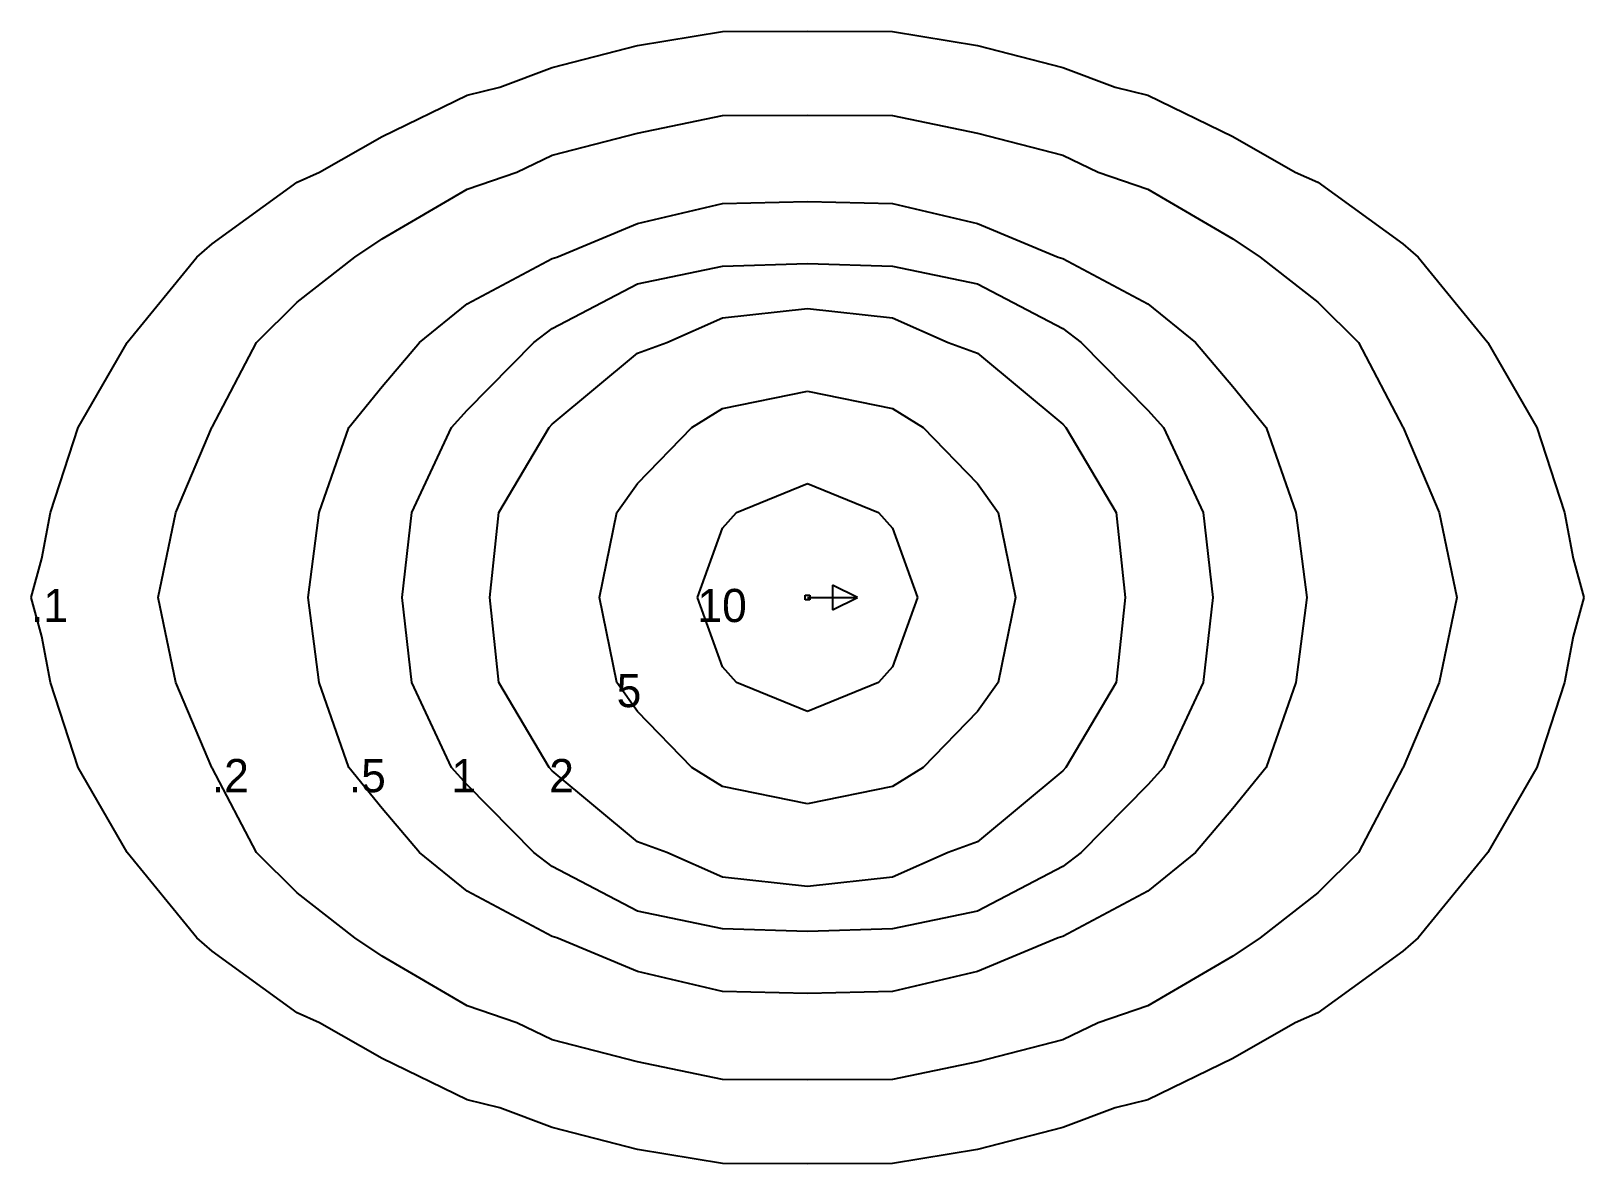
# Model space of a CAD drawing. Extents: x -31.1 to 31.1, y -22.7 to 22.7.
import ezdxf

# ---------------------------------------------------------------- set-up
doc = ezdxf.new("R2010")
doc.units = 0
doc.layers.add('TemplateLayer', color=7, linetype='CONTINUOUS')

# ---------------------------------------------------------------- blocks, each defined once
blk = doc.blocks.new('Template')
at = {"layer": 'TemplateLayer', "color": 7, "linetype": 'CONTINUOUS'}
for p, q in [((-6.818, 22.12), (-3.409, 22.689)), ((-3.409, 22.689), (0, 22.704)), ((0, 22.704), (3.409, 22.689)), ((3.409, 22.689), (6.818, 22.12)), ((-10.227, 21.237), (-6.818, 22.12)), ((6.818, 22.12), (10.227, 21.237)), ((-12.328, 20.455), (-10.227, 21.237)), ((10.227, 21.237), (12.328, 20.455)), ((-17.045, 18.484), (-13.636, 20.135)), ((-13.636, 20.135), (-12.328, 20.455)), ((12.328, 20.455), (13.636, 20.135)), ((13.636, 20.135), (17.045, 18.484)), ((-19.551, 17.045), (-17.045, 18.484)), ((17.045, 18.484), (19.551, 17.045)), ((-20.455, 16.643), (-19.551, 17.045)), ((19.551, 17.045), (20.455, 16.643)), ((-23.864, 14.181), (-20.455, 16.643)), ((20.455, 16.643), (23.864, 14.181)), ((-24.471, 13.636), (-23.864, 14.181)), ((23.864, 14.181), (24.471, 13.636)), ((-27.26, 10.227), (-24.471, 13.636)), ((24.471, 13.636), (27.26, 10.227)), ((-29.227, 6.818), (-27.273, 10.2)), ((-27.273, 10.2), (-27.26, 10.227)), ((27.26, 10.227), (27.273, 10.2)), ((27.273, 10.2), (29.227, 6.818)), ((-30.339, 3.409), (-29.227, 6.818)), ((29.227, 6.818), (30.339, 3.409)), ((-30.682, 1.565), (-30.339, 3.409)), ((30.339, 3.409), (30.682, 1.565)), ((-31.118, 0), (-30.682, 1.565)), ((30.682, 1.565), (31.118, 0)), ((-30.682, -1.565), (-31.118, 0)), ((31.118, 0), (30.682, -1.565)), ((-30.339, -3.409), (-30.682, -1.565)), ((30.682, -1.565), (30.339, -3.409)), ((-29.227, -6.818), (-30.339, -3.409)), ((30.339, -3.409), (29.227, -6.818)), ((-27.273, -10.2), (-29.227, -6.818)), ((29.227, -6.818), (27.273, -10.2)), ((-27.26, -10.227), (-27.273, -10.2)), ((-24.471, -13.636), (-27.26, -10.227)), ((27.26, -10.227), (24.471, -13.636)), ((27.273, -10.2), (27.26, -10.227)), ((-23.864, -14.181), (-24.471, -13.636)), ((24.471, -13.636), (23.864, -14.181)), ((-20.455, -16.643), (-23.864, -14.181)), ((23.864, -14.181), (20.455, -16.643)), ((-19.551, -17.045), (-20.455, -16.643)), ((20.455, -16.643), (19.551, -17.045)), ((-17.045, -18.484), (-19.551, -17.045)), ((19.551, -17.045), (17.045, -18.484)), ((-13.636, -20.135), (-17.045, -18.484)), ((17.045, -18.484), (13.636, -20.135)), ((-12.328, -20.455), (-13.636, -20.135)), ((-10.227, -21.237), (-12.328, -20.455)), ((12.328, -20.455), (10.227, -21.237)), ((13.636, -20.135), (12.328, -20.455)), ((-6.818, -22.12), (-10.227, -21.237)), ((10.227, -21.237), (6.818, -22.12)), ((-3.409, -22.689), (-6.818, -22.12)), ((6.818, -22.12), (3.409, -22.689)), ((0, -22.704), (-3.409, -22.689)), ((3.409, -22.689), (0, -22.704))]:
    blk.add_line(p, q, dxfattribs=at)
at = {"layer": 'TemplateLayer', "color": 1, "linetype": 'CONTINUOUS'}
for p, q in [((-6.818, 18.608), (-3.409, 19.317)), ((-3.409, 19.317), (0, 19.334)), ((0, 19.334), (3.409, 19.317)), ((3.409, 19.317), (6.818, 18.608)), ((-10.227, 17.736), (-6.818, 18.608)), ((6.818, 18.608), (10.227, 17.736)), ((-11.653, 17.045), (-10.227, 17.736)), ((10.227, 17.736), (11.653, 17.045)), ((-13.636, 16.372), (-11.653, 17.045)), ((11.653, 17.045), (13.636, 16.372)), ((-17.045, 14.375), (-13.636, 16.372)), ((13.636, 16.372), (17.045, 14.375)), ((-18.141, 13.636), (-17.045, 14.375)), ((17.045, 14.375), (18.141, 13.636)), ((-20.455, 11.832), (-18.141, 13.636)), ((18.141, 13.636), (20.455, 11.832)), ((-22.083, 10.227), (-20.455, 11.832)), ((20.455, 11.832), (22.083, 10.227)), ((-23.864, 6.833), (-22.083, 10.227)), ((22.083, 10.227), (23.864, 6.833)), ((-25.319, 3.409), (-23.873, 6.818)), ((-23.873, 6.818), (-23.864, 6.833)), ((23.864, 6.833), (23.873, 6.818)), ((23.873, 6.818), (25.319, 3.409)), ((-26.026, 0), (-25.319, 3.409)), ((25.319, 3.409), (26.026, 0)), ((-25.319, -3.409), (-26.026, 0)), ((26.026, 0), (25.319, -3.409)), ((-23.873, -6.818), (-25.319, -3.409)), ((25.319, -3.409), (23.873, -6.818)), ((-23.864, -6.833), (-23.873, -6.818)), ((-22.083, -10.227), (-23.864, -6.833)), ((23.864, -6.833), (22.083, -10.227)), ((23.873, -6.818), (23.864, -6.833)), ((-20.455, -11.832), (-22.083, -10.227)), ((22.083, -10.227), (20.455, -11.832)), ((-18.141, -13.636), (-20.455, -11.832)), ((20.455, -11.832), (18.141, -13.636)), ((-17.045, -14.375), (-18.141, -13.636)), ((18.141, -13.636), (17.045, -14.375)), ((-13.636, -16.372), (-17.045, -14.375)), ((17.045, -14.375), (13.636, -16.372)), ((-11.653, -17.045), (-13.636, -16.372)), ((13.636, -16.372), (11.653, -17.045)), ((-10.227, -17.736), (-11.653, -17.045)), ((11.653, -17.045), (10.227, -17.736)), ((-6.818, -18.608), (-10.227, -17.736)), ((10.227, -17.736), (6.818, -18.608)), ((-3.409, -19.317), (-6.818, -18.608)), ((6.818, -18.608), (3.409, -19.317)), ((0, -19.334), (-3.409, -19.317)), ((3.409, -19.317), (0, -19.334))]:
    blk.add_line(p, q, dxfattribs=at)
at = {"layer": 'TemplateLayer', "color": 3, "linetype": 'CONTINUOUS'}
for p, q in [((-6.818, 14.995), (-3.409, 15.796)), ((-3.409, 15.796), (0, 15.874)), ((0, 15.874), (3.409, 15.796)), ((3.409, 15.796), (6.818, 14.995)), ((-10.046, 13.636), (-6.818, 14.995)), ((6.818, 14.995), (10.046, 13.636)), ((-13.636, 11.769), (-10.227, 13.586)), ((-10.227, 13.586), (-10.046, 13.636)), ((10.046, 13.636), (10.227, 13.586)), ((10.227, 13.586), (13.636, 11.769)), ((-15.544, 10.227), (-13.636, 11.769)), ((13.636, 11.769), (15.544, 10.227)), ((-17.045, 8.461), (-15.544, 10.227)), ((15.544, 10.227), (17.045, 8.461)), ((-18.383, 6.818), (-17.045, 8.461)), ((17.045, 8.461), (18.383, 6.818)), ((-19.575, 3.409), (-18.383, 6.818)), ((18.383, 6.818), (19.575, 3.409)), ((-20.014, 0), (-19.575, 3.409)), ((19.575, 3.409), (20.014, 0)), ((-19.575, -3.409), (-20.014, 0)), ((20.014, 0), (19.575, -3.409)), ((-18.383, -6.818), (-19.575, -3.409)), ((19.575, -3.409), (18.383, -6.818)), ((-17.045, -8.461), (-18.383, -6.818)), ((18.383, -6.818), (17.045, -8.461)), ((-15.544, -10.227), (-17.045, -8.461)), ((17.045, -8.461), (15.544, -10.227)), ((-13.636, -11.769), (-15.544, -10.227)), ((15.544, -10.227), (13.636, -11.769)), ((-10.227, -13.586), (-13.636, -11.769)), ((13.636, -11.769), (10.227, -13.586)), ((-10.046, -13.636), (-10.227, -13.586)), ((-6.818, -14.995), (-10.046, -13.636)), ((10.046, -13.636), (6.818, -14.995)), ((10.227, -13.586), (10.046, -13.636)), ((-3.409, -15.796), (-6.818, -14.995)), ((6.818, -14.995), (3.409, -15.796)), ((0, -15.874), (-3.409, -15.796)), ((3.409, -15.796), (0, -15.874))]:
    blk.add_line(p, q, dxfattribs=at)
at = {"layer": 'TemplateLayer', "color": 5, "linetype": 'CONTINUOUS'}
for p, q in [((-6.818, 12.568), (-3.409, 13.277)), ((-3.409, 13.277), (0, 13.381)), ((0, 13.381), (3.409, 13.277)), ((3.409, 13.277), (6.818, 12.568)), ((-10.227, 10.784), (-6.818, 12.568)), ((6.818, 12.568), (10.227, 10.784)), ((-10.969, 10.227), (-10.227, 10.784)), ((10.227, 10.784), (10.969, 10.227)), ((-13.636, 7.507), (-10.969, 10.227)), ((10.969, 10.227), (13.636, 7.507)), ((-14.271, 6.818), (-13.636, 7.507)), ((13.636, 7.507), (14.271, 6.818)), ((-15.853, 3.409), (-14.271, 6.818)), ((14.271, 6.818), (15.853, 3.409)), ((-16.24, 0), (-15.853, 3.409)), ((15.853, 3.409), (16.24, 0)), ((-15.853, -3.409), (-16.24, 0)), ((16.24, 0), (15.853, -3.409)), ((-14.271, -6.818), (-15.853, -3.409)), ((15.853, -3.409), (14.271, -6.818)), ((-13.636, -7.507), (-14.271, -6.818)), ((14.271, -6.818), (13.636, -7.507)), ((-10.969, -10.227), (-13.636, -7.507)), ((13.636, -7.507), (10.969, -10.227)), ((-10.227, -10.784), (-10.969, -10.227)), ((10.969, -10.227), (10.227, -10.784)), ((-6.818, -12.568), (-10.227, -10.784)), ((10.227, -10.784), (6.818, -12.568)), ((-3.409, -13.277), (-6.818, -12.568)), ((6.818, -12.568), (3.409, -13.277)), ((0, -13.381), (-3.409, -13.277)), ((3.409, -13.277), (0, -13.381))]:
    blk.add_line(p, q, dxfattribs=at)
at = {"layer": 'TemplateLayer', "color": 6, "linetype": 'CONTINUOUS'}
for p, q in [((-5.639, 10.227), (-3.409, 11.21)), ((-3.409, 11.21), (0, 11.578)), ((0, 11.578), (3.409, 11.21)), ((3.409, 11.21), (5.639, 10.227)), ((-6.818, 9.79), (-5.639, 10.227)), ((5.639, 10.227), (6.818, 9.79)), ((-10.227, 6.942), (-6.818, 9.79)), ((6.818, 9.79), (10.227, 6.942)), ((-10.35, 6.818), (-10.227, 6.942)), ((10.227, 6.942), (10.35, 6.818)), ((-12.369, 3.409), (-10.35, 6.818)), ((10.35, 6.818), (12.369, 3.409)), ((-12.736, 0), (-12.369, 3.409)), ((12.369, 3.409), (12.736, 0)), ((-12.369, -3.409), (-12.736, 0)), ((12.736, 0), (12.369, -3.409)), ((-10.35, -6.818), (-12.369, -3.409)), ((12.369, -3.409), (10.35, -6.818)), ((-10.227, -6.942), (-10.35, -6.818)), ((10.35, -6.818), (10.227, -6.942)), ((-6.818, -9.79), (-10.227, -6.942)), ((10.227, -6.942), (6.818, -9.79)), ((-5.639, -10.227), (-6.818, -9.79)), ((6.818, -9.79), (5.639, -10.227)), ((-3.409, -11.21), (-5.639, -10.227)), ((5.639, -10.227), (3.409, -11.21)), ((0, -11.578), (-3.409, -11.21)), ((3.409, -11.21), (0, -11.578))]:
    blk.add_line(p, q, dxfattribs=at)
at = {"layer": 'TemplateLayer', "color": 214, "linetype": 'CONTINUOUS'}
for p, q in [((-3.409, 7.582), (0, 8.269)), ((0, 8.269), (3.409, 7.582)), ((-4.64, 6.818), (-3.409, 7.582)), ((3.409, 7.582), (4.64, 6.818)), ((-6.818, 4.573), (-4.64, 6.818)), ((4.64, 6.818), (6.818, 4.573)), ((-7.648, 3.409), (-6.818, 4.573)), ((6.818, 4.573), (7.648, 3.409)), ((-8.341, 0), (-7.648, 3.409)), ((7.648, 3.409), (8.341, 0)), ((-7.648, -3.409), (-8.341, 0)), ((8.341, 0), (7.648, -3.409)), ((-6.818, -4.573), (-7.648, -3.409)), ((7.648, -3.409), (6.818, -4.573)), ((-4.64, -6.818), (-6.818, -4.573)), ((6.818, -4.573), (4.64, -6.818)), ((-3.409, -7.582), (-4.64, -6.818)), ((4.64, -6.818), (3.409, -7.582)), ((0, -8.269), (-3.409, -7.582)), ((3.409, -7.582), (0, -8.269))]:
    blk.add_line(p, q, dxfattribs=at)
at = {"layer": 'TemplateLayer', "color": 30, "linetype": 'CONTINUOUS'}
for p, q in [((-2.85, 3.409), (0, 4.565)), ((0, 4.565), (2.85, 3.409)), ((-3.409, 2.776), (-2.85, 3.409)), ((2.85, 3.409), (3.409, 2.776)), ((-4.411, 0), (-3.409, 2.776)), ((3.409, 2.776), (4.411, 0)), ((-3.409, -2.776), (-4.411, 0)), ((4.411, 0), (3.409, -2.776)), ((-2.85, -3.409), (-3.409, -2.776)), ((3.409, -2.776), (2.85, -3.409)), ((0, -4.565), (-2.85, -3.409)), ((2.85, -3.409), (0, -4.565))]:
    blk.add_line(p, q, dxfattribs=at)
at = {"layer": 'TemplateLayer', "color": 0, "linetype": 'CONTINUOUS'}
for p, q in [((-0.1, 0.1), (0.1, 0.1)), ((-0.1, -0.1), (-0.1, 0.1)), ((0, 0), (2, 0)), ((0, 0), (0, 0)), ((0.1, 0.1), (0.1, -0.1)), ((2, 0), (1, 0.5)), ((1, 0.5), (1, -0.5)), ((1, -0.5), (2, 0)), ((0.1, -0.1), (-0.1, -0.1))]:
    blk.add_line(p, q, dxfattribs=at)
at = {"layer": 'TemplateLayer', "color": 7}
blk.add_text('.1', height=1.33, dxfattribs=at).set_placement((-31.118, -0.985))
at = {"layer": 'TemplateLayer', "color": 30}
blk.add_text('10', height=1.33, dxfattribs=at).set_placement((-4.411, -0.985))
at = {"layer": 'TemplateLayer', "color": 214}
blk.add_text('5', height=1.33, dxfattribs=at).set_placement((-7.648, -4.394))
at = {"layer": 'TemplateLayer', "color": 1}
blk.add_text('.2', height=1.33, dxfattribs=at).set_placement((-23.873, -7.803))
at = {"layer": 'TemplateLayer', "color": 3}
blk.add_text('.5', height=1.33, dxfattribs=at).set_placement((-18.383, -7.803))
at = {"layer": 'TemplateLayer', "color": 5}
blk.add_text('1', height=1.33, dxfattribs=at).set_placement((-14.271, -7.803))
at = {"layer": 'TemplateLayer', "color": 6}
blk.add_text('2', height=1.33, dxfattribs=at).set_placement((-10.35, -7.803))

msp = doc.modelspace()

# ---------------------------------------------------------------- block references
at = {"layer": 'TemplateLayer', "linetype": 'CONTINUOUS'}
msp.add_blockref('Template', (0, 0), dxfattribs=at)

doc.saveas('drawing.dxf')
